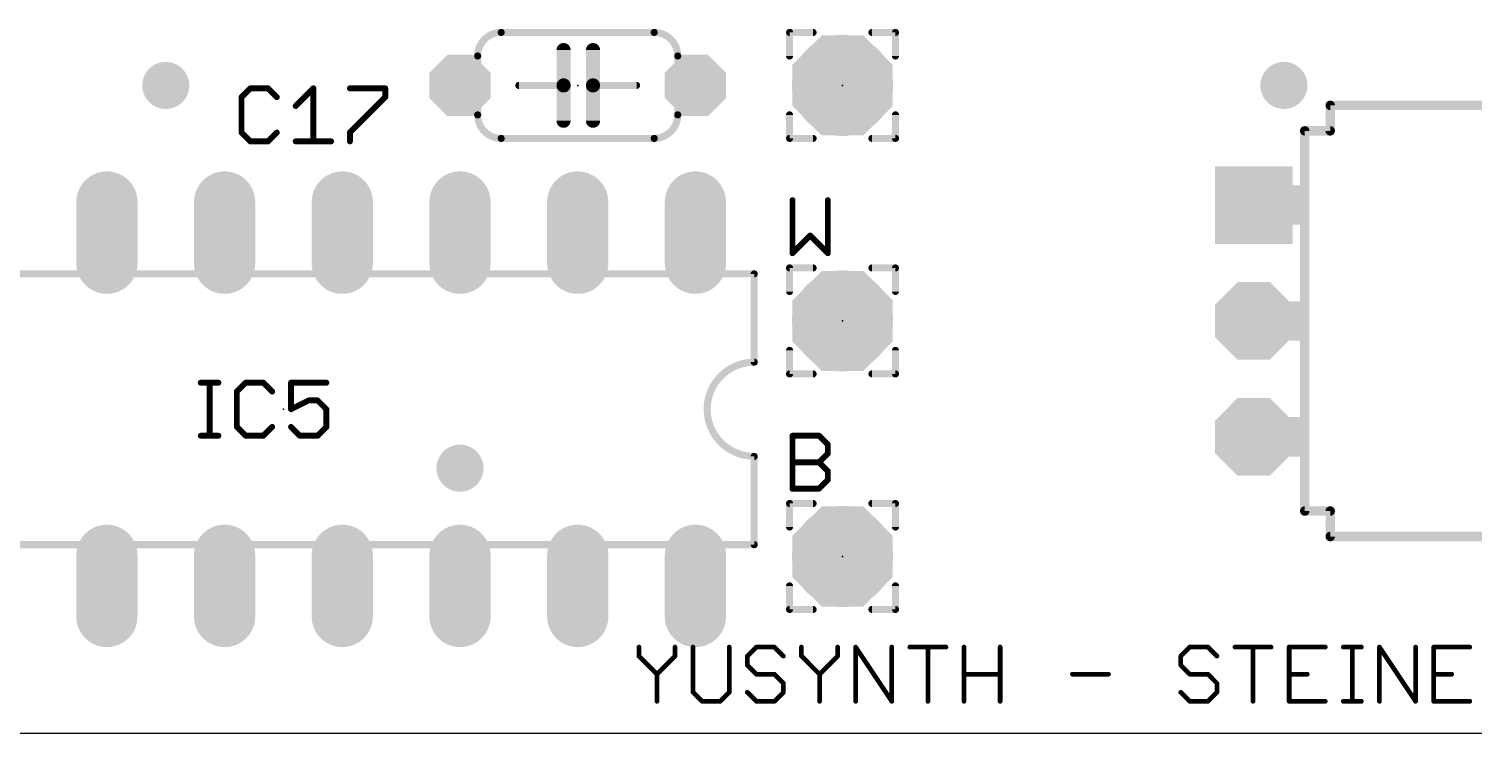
# Model space of a CAD drawing. Extents: x 0 to 103, y 0 to 38.
# Drawn here: x 42.77 to 73.93, y 0 to 15.19 of the extents above; entities that cross this region are included whole.
import ezdxf

# ---------------------------------------------------------------- set-up
doc = ezdxf.new("R2010")
doc.units = 0
for name, color, linetype in [('17', 110, 'CONTINUOUS'), ('18', 110, 'CONTINUOUS'), ('20', 53, 'CONTINUOUS'), ('21', 253, 'CONTINUOUS'), ('23', 53, 'CONTINUOUS'), ('25', 253, 'CONTINUOUS'), ('51', 253, 'CONTINUOUS')]:
    doc.layers.add(name, color=color, linetype=linetype)

# ---------------------------------------------------------------- blocks, each defined once
blk = doc.blocks.new('OCTAGONP')
at = {"const_width": 0.5}
blk.add_lwpolyline([(-0.25, -0.1036), (-0.25, 0.1036), (-0.1036, 0.25), (0.1036, 0.25), (0.25, 0.1036), (0.25, -0.1036), (0.1036, -0.25), (-0.1036, -0.25), (-0.25, -0.1036), (-0.25, 0.1036)], dxfattribs=at)
blk = doc.blocks.new('RECT')
blk.add_solid([(-0.5, -0.5), (0.5, -0.5), (-0.5, 0.5), (0.5, 0.5)])
blk = doc.blocks.new('LONGP100')
at = {"const_width": 1}
blk.add_lwpolyline([(-0.5, 0), (0.5, 0)], dxfattribs=at)
at = {"const_width": 0.5}
for points in [[(-0.5, 0.25, 1), (-0.5, -0.25)], [(0.5, -0.25, 1), (0.5, 0.25)]]:
    blk.add_lwpolyline(points, format="xyb", dxfattribs=at)
blk = doc.blocks.new('SQUAREP')
blk.add_solid([(-0.5, -0.5), (0.5, -0.5), (-0.5, 0.5), (0.5, 0.5)])
blk = doc.blocks.new('ROUNDV')
at = {"const_width": 0.5}
blk.add_lwpolyline([(0, -0.25, 1), (0, 0.25, 1), (0, -0.25)], format="xyb", dxfattribs=at)

msp = doc.modelspace()

# ---------------------------------------------------------------- linework, layer by layer
at = {"layer": '20'}
msp.add_line((0, 0), (99.06, 0), dxfattribs=at)
at = {"layer": '21'}
for points, const_width in [([(52.959, 15.113, 0.4142), (52.451, 14.605)], 0.1524), ([(52.959, 15.1511, 1), (52.959, 15.0749)], 0.0762), ([(52.959, 15.0749, 1), (52.959, 15.1511)], 0.0762), ([(56.769, 14.605, 0.4142), (56.261, 15.113)], 0.1524), ([(56.261, 15.1511, 1), (56.261, 15.0749)], 0.0762), ([(56.261, 15.0749, 1), (56.261, 15.1511)], 0.0762), ([(59.182, 15.1511, 1), (59.182, 15.0749)], 0.0762), ([(59.2201, 15.113, 1), (59.1439, 15.113)], 0.0762), ([(59.69, 15.0749, 1), (59.69, 15.1511)], 0.0762), ([(60.96, 15.1511, 1), (60.96, 15.0749)], 0.0762), ([(61.5061, 15.113, 1), (61.4299, 15.113)], 0.0762), ([(61.468, 15.0749, 1), (61.468, 15.1511)], 0.0762), ([(54.3814, 14.732, 1), (54.229, 14.732)], 0.1524), ([(55.0164, 14.732, 1), (54.864, 14.732)], 0.1524), ([(52.4129, 14.605, 1), (52.4891, 14.605)], 0.0762), ([(56.7309, 14.605, 1), (56.8071, 14.605)], 0.0762), ([(59.1439, 14.605, 1), (59.2201, 14.605)], 0.0762), ([(61.4299, 14.605, 1), (61.5061, 14.605)], 0.0762), ([(53.34, 14.0081, 1), (53.34, 13.9319)], 0.0762), ([(54.3814, 13.97, 1), (54.229, 13.97)], 0.1524), ([(54.229, 13.97, 1), (54.3814, 13.97)], 0.1524), ([(54.3052, 13.9319, 1), (54.3052, 14.0081)], 0.0762), ([(55.0164, 13.97, 1), (54.864, 13.97)], 0.1524), ([(54.864, 13.97, 1), (55.0164, 13.97)], 0.1524), ([(54.9402, 14.0081, 1), (54.9402, 13.9319)], 0.0762), ([(55.88, 13.9319, 1), (55.88, 14.0081)], 0.0762), ([(52.451, 13.335, 0.4142), (52.959, 12.827)], 0.1524), ([(52.4891, 13.335, 1), (52.4129, 13.335)], 0.0762), ([(56.261, 12.827, 0.4142), (56.769, 13.335)], 0.1524), ([(56.8071, 13.335, 1), (56.7309, 13.335)], 0.0762), ([(59.2201, 13.335, 1), (59.1439, 13.335)], 0.0762), ([(61.5061, 13.335, 1), (61.4299, 13.335)], 0.0762), ([(70.9008, 13.54, 1), (70.7992, 13.54)], 0.1016), ([(70.85, 13.5908, 1), (70.85, 13.4892)], 0.1016), ([(54.229, 13.208, 1), (54.3814, 13.208)], 0.1524), ([(54.864, 13.208, 1), (55.0164, 13.208)], 0.1524), ([(70.3508, 12.99, 1), (70.2492, 12.99)], 0.1016), ([(70.3, 13.0408, 1), (70.3, 12.9392)], 0.1016), ([(70.85, 12.9392, 1), (70.85, 13.0408)], 0.1016), ([(52.959, 12.8651, 1), (52.959, 12.7889)], 0.0762), ([(52.959, 12.7889, 1), (52.959, 12.8651)], 0.0762), ([(56.261, 12.8651, 1), (56.261, 12.7889)], 0.0762), ([(56.261, 12.7889, 1), (56.261, 12.8651)], 0.0762), ([(59.182, 12.8651, 1), (59.182, 12.7889)], 0.0762), ([(59.1439, 12.827, 1), (59.2201, 12.827)], 0.0762), ([(59.69, 12.7889, 1), (59.69, 12.8651)], 0.0762), ([(60.96, 12.8651, 1), (60.96, 12.7889)], 0.0762), ([(61.4299, 12.827, 1), (61.5061, 12.827)], 0.0762), ([(61.468, 12.7889, 1), (61.468, 12.8651)], 0.0762), ([(70.7992, 12.99, 1), (70.9008, 12.99)], 0.1016), ([(58.4581, 9.906, 1), (58.3819, 9.906)], 0.0762), ([(58.42, 9.8679, 1), (58.42, 9.9441)], 0.0762), ([(59.182, 10.0711, 1), (59.182, 9.9949)], 0.0762), ([(59.2201, 10.033, 1), (59.1439, 10.033)], 0.0762), ([(59.69, 9.9949, 1), (59.69, 10.0711)], 0.0762), ([(60.96, 10.0711, 1), (60.96, 9.9949)], 0.0762), ([(61.5061, 10.033, 1), (61.4299, 10.033)], 0.0762), ([(61.468, 9.9949, 1), (61.468, 10.0711)], 0.0762), ([(59.1439, 9.525, 1), (59.2201, 9.525)], 0.0762), ([(61.4299, 9.525, 1), (61.5061, 9.525)], 0.0762), ([(59.2201, 8.255, 1), (59.1439, 8.255)], 0.0762), ([(61.5061, 8.255, 1), (61.4299, 8.255)], 0.0762), ([(58.42, 8.001, 1), (58.42, 5.969)], 0.1524), ([(58.3819, 8.001, 1), (58.4581, 8.001)], 0.0762), ([(58.42, 7.9629, 1), (58.42, 8.0391)], 0.0762), ([(59.182, 7.7851, 1), (59.182, 7.7089)], 0.0762), ([(59.69, 7.7089, 1), (59.69, 7.7851)], 0.0762), ([(60.96, 7.7851, 1), (60.96, 7.7089)], 0.0762), ([(61.468, 7.7089, 1), (61.468, 7.7851)], 0.0762), ([(59.1439, 7.747, 1), (59.2201, 7.747)], 0.0762), ([(61.4299, 7.747, 1), (61.5061, 7.747)], 0.0762), ([(58.4581, 5.969, 1), (58.3819, 5.969)], 0.0762), ([(58.42, 5.9309, 1), (58.42, 6.0071)], 0.0762), ([(59.182, 4.9911, 1), (59.182, 4.9149)], 0.0762), ([(59.2201, 4.953, 1), (59.1439, 4.953)], 0.0762), ([(59.69, 4.9149, 1), (59.69, 4.9911)], 0.0762), ([(60.96, 4.9911, 1), (60.96, 4.9149)], 0.0762), ([(61.5061, 4.953, 1), (61.4299, 4.953)], 0.0762), ([(61.468, 4.9149, 1), (61.468, 4.9911)], 0.0762), ([(70.3, 4.8408, 1), (70.3, 4.7392)], 0.1016), ([(70.2492, 4.79, 1), (70.3508, 4.79)], 0.1016), ([(70.9008, 4.79, 1), (70.7992, 4.79)], 0.1016), ([(70.85, 4.7392, 1), (70.85, 4.8408)], 0.1016), ([(59.1439, 4.445, 1), (59.2201, 4.445)], 0.0762), ([(61.4299, 4.445, 1), (61.5061, 4.445)], 0.0762), ([(58.3819, 4.064, 1), (58.4581, 4.064)], 0.0762), ([(58.42, 4.0259, 1), (58.42, 4.1021)], 0.0762), ([(70.85, 4.2908, 1), (70.85, 4.1892)], 0.1016), ([(70.7992, 4.24, 1), (70.9008, 4.24)], 0.1016), ([(59.2201, 3.175, 1), (59.1439, 3.175)], 0.0762), ([(61.5061, 3.175, 1), (61.4299, 3.175)], 0.0762), ([(59.182, 2.7051, 1), (59.182, 2.6289)], 0.0762), ([(59.1439, 2.667, 1), (59.2201, 2.667)], 0.0762), ([(59.69, 2.6289, 1), (59.69, 2.7051)], 0.0762), ([(60.96, 2.7051, 1), (60.96, 2.6289)], 0.0762), ([(61.4299, 2.667, 1), (61.5061, 2.667)], 0.0762), ([(61.468, 2.6289, 1), (61.468, 2.7051)], 0.0762)]:
    msp.add_lwpolyline(points, format="xyb", dxfattribs=dict(at, const_width=const_width))
for points, const_width in [([(56.261, 15.113), (52.959, 15.113)], 0.1524), ([(59.69, 15.113), (59.182, 15.113)], 0.1524), ([(59.182, 15.113), (59.182, 14.605)], 0.1524), ([(61.468, 15.113), (60.96, 15.113)], 0.1524), ([(61.468, 14.605), (61.468, 15.113)], 0.1524), ([(54.3052, 14.732), (54.3052, 13.97)], 0.3048), ([(54.9402, 14.732), (54.9402, 13.97)], 0.3048), ([(53.34, 13.97), (54.3052, 13.97)], 0.1524), ([(54.3052, 13.97), (54.3052, 13.208)], 0.3048), ([(54.9402, 13.97), (54.9402, 13.208)], 0.3048), ([(55.88, 13.97), (54.9402, 13.97)], 0.1524), ([(59.182, 13.335), (59.182, 12.827)], 0.1524), ([(61.468, 12.827), (61.468, 13.335)], 0.1524), ([(70.85, 13.54), (70.85, 12.99)], 0.2032), ([(70.85, 13.54), (74.05, 13.54)], 0.2032), ([(70.3, 4.79), (70.3, 12.99)], 0.2032), ([(70.85, 12.99), (70.3, 12.99)], 0.2032), ([(56.261, 12.827), (52.959, 12.827)], 0.1524), ([(59.182, 12.827), (59.69, 12.827)], 0.1524), ([(61.468, 12.827), (60.96, 12.827)], 0.1524), ([(58.42, 9.906), (38.1, 9.906)], 0.1524), ([(58.42, 9.906), (58.42, 8.001)], 0.1524), ([(59.69, 10.033), (59.182, 10.033)], 0.1524), ([(59.182, 10.033), (59.182, 9.525)], 0.1524), ([(61.468, 10.033), (60.96, 10.033)], 0.1524), ([(61.468, 9.525), (61.468, 10.033)], 0.1524), ([(59.182, 8.255), (59.182, 7.747)], 0.1524), ([(61.468, 7.747), (61.468, 8.255)], 0.1524), ([(59.182, 7.747), (59.69, 7.747)], 0.1524), ([(61.468, 7.747), (60.96, 7.747)], 0.1524), ([(58.42, 4.064), (58.42, 5.969)], 0.1524), ([(59.69, 4.953), (59.182, 4.953)], 0.1524), ([(59.182, 4.953), (59.182, 4.445)], 0.1524), ([(61.468, 4.953), (60.96, 4.953)], 0.1524), ([(61.468, 4.445), (61.468, 4.953)], 0.1524), ([(70.3, 4.79), (70.85, 4.79)], 0.2032), ([(70.85, 4.79), (70.85, 4.24)], 0.2032), ([(38.1, 4.064), (58.42, 4.064)], 0.1524), ([(74.05, 4.24), (70.85, 4.24)], 0.2032), ([(59.182, 3.175), (59.182, 2.667)], 0.1524), ([(61.468, 2.667), (61.468, 3.175)], 0.1524), ([(59.182, 2.667), (59.69, 2.667)], 0.1524), ([(61.468, 2.667), (60.96, 2.667)], 0.1524)]:
    msp.add_lwpolyline(points, dxfattribs=dict(at, const_width=const_width))
at = {"layer": '23'}
for p in [(54.61, 13.97), (60.325, 13.97), (60.325, 8.89), (48.26, 6.985), (60.325, 3.81)]:
    msp.add_point(p, dxfattribs=at)
at = {"layer": '25'}
for points, const_width in [([(47.546, 13.9075), (47.3553, 13.7168)], 0.127), ([(47.3553, 13.7168), (47.3553, 12.9542)], 0.127), ([(47.9273, 13.9075), (47.546, 13.9075)], 0.127), ([(48.118, 13.7168), (47.9273, 13.9075)], 0.127), ([(48.5247, 13.5262), (48.906, 13.9075)], 0.127), ([(48.906, 13.9075), (48.906, 12.7635)], 0.127), ([(49.6941, 13.9075), (50.4567, 13.9075)], 0.127), ([(50.4567, 13.7168), (49.6941, 12.9542)], 0.127), ([(50.4567, 13.9075), (50.4567, 13.7168)], 0.127), ([(47.3553, 12.9542), (47.546, 12.7635)], 0.127), ([(47.546, 12.7635), (47.9273, 12.7635)], 0.127), ([(47.9273, 12.7635), (48.118, 12.9542)], 0.127), ([(48.5247, 12.7635), (49.2874, 12.7635)], 0.127), ([(49.6941, 12.9542), (49.6941, 12.7635)], 0.127), ([(59.2455, 11.4945), (59.2455, 10.3505)], 0.127), ([(60.0082, 10.3505), (60.0082, 11.4945)], 0.127), ([(59.2455, 10.3505), (59.6268, 10.7318)], 0.127), ([(59.6268, 10.7318), (60.0082, 10.3505)], 0.127), ([(46.4751, 7.5575), (46.8564, 7.5575)], 0.127), ([(46.6658, 6.4135), (46.6658, 7.5575)], 0.127), ([(47.4454, 7.5575), (47.2547, 7.3668)], 0.127), ([(47.8267, 7.5575), (47.4454, 7.5575)], 0.127), ([(48.0174, 7.3668), (47.8267, 7.5575)], 0.127), ([(49.1867, 7.5575), (48.4241, 7.5575)], 0.127), ([(48.4241, 7.5575), (48.4241, 6.9855)], 0.127), ([(47.2547, 7.3668), (47.2547, 6.6042)], 0.127), ([(48.4241, 6.9855), (48.8054, 7.1762)], 0.127), ([(48.8054, 7.1762), (48.9961, 7.1762)], 0.127), ([(48.9961, 7.1762), (49.1867, 6.9855)], 0.127), ([(49.1867, 6.9855), (49.1867, 6.6042)], 0.127), ([(47.2547, 6.6042), (47.4454, 6.4135)], 0.127), ([(47.8267, 6.4135), (48.0174, 6.6042)], 0.127), ([(48.6148, 6.4135), (48.4241, 6.6042)], 0.127), ([(49.1867, 6.6042), (48.9961, 6.4135)], 0.127), ([(46.4751, 6.4135), (46.8564, 6.4135)], 0.127), ([(47.4454, 6.4135), (47.8267, 6.4135)], 0.127), ([(48.9961, 6.4135), (48.6148, 6.4135)], 0.127), ([(59.2455, 5.2705), (59.2455, 6.4145)], 0.127), ([(59.2455, 6.4145), (59.8175, 6.4145)], 0.127), ([(59.8175, 6.4145), (60.0082, 6.2238)], 0.127), ([(60.0082, 6.2238), (60.0082, 6.0332)], 0.127), ([(60.0082, 6.0332), (59.8175, 5.8425)], 0.127), ([(59.2455, 5.8425), (59.8175, 5.8425)], 0.127), ([(59.8175, 5.8425), (60.0082, 5.6518)], 0.127), ([(60.0082, 5.6518), (60.0082, 5.4612)], 0.127), ([(59.8175, 5.2705), (59.2455, 5.2705)], 0.127), ([(60.0082, 5.4612), (59.8175, 5.2705)], 0.127), ([(55.9308, 1.8552), (55.9308, 1.6603)], 0.1016), ([(56.7104, 1.6603), (56.7104, 1.8552)], 0.1016), ([(57.1002, 1.8552), (57.1002, 0.8807)], 0.1016), ([(57.8798, 0.8807), (57.8798, 1.8552)], 0.1016), ([(58.4645, 1.8552), (58.2696, 1.6603)], 0.1016), ([(58.8543, 1.8552), (58.4645, 1.8552)], 0.1016), ([(59.0492, 1.6603), (58.8543, 1.8552)], 0.1016), ([(59.439, 1.8552), (59.439, 1.6603)], 0.1016), ([(60.2186, 1.6603), (60.2186, 1.8552)], 0.1016), ([(60.6084, 0.6858), (60.6084, 1.8552)], 0.1016), ([(60.6084, 1.8552), (61.388, 0.6858)], 0.1016), ([(61.388, 0.6858), (61.388, 1.8552)], 0.1016), ([(61.7778, 1.8552), (62.5574, 1.8552)], 0.1016), ([(62.1676, 0.6858), (62.1676, 1.8552)], 0.1016), ([(62.9472, 0.6858), (62.9472, 1.8552)], 0.1016), ([(63.7268, 1.8552), (63.7268, 0.6858)], 0.1016), ([(67.8197, 1.8552), (67.6248, 1.6603)], 0.1016), ([(68.2095, 1.8552), (67.8197, 1.8552)], 0.1016), ([(68.4044, 1.6603), (68.2095, 1.8552)], 0.1016), ([(68.7942, 1.8552), (69.5738, 1.8552)], 0.1016), ([(69.184, 0.6858), (69.184, 1.8552)], 0.1016), ([(70.7432, 1.8552), (69.9636, 1.8552)], 0.1016), ([(69.9636, 1.8552), (69.9636, 0.6858)], 0.1016), ([(71.133, 1.8552), (71.5228, 1.8552)], 0.1016), ([(71.3279, 0.6858), (71.3279, 1.8552)], 0.1016), ([(71.9126, 0.6858), (71.9126, 1.8552)], 0.1016), ([(71.9126, 1.8552), (72.6922, 0.6858)], 0.1016), ([(72.6922, 0.6858), (72.6922, 1.8552)], 0.1016), ([(73.8616, 1.8552), (73.082, 1.8552)], 0.1016), ([(73.082, 1.8552), (73.082, 0.6858)], 0.1016), ([(55.9308, 1.6603), (56.3206, 1.2705)], 0.1016), ([(56.3206, 1.2705), (56.7104, 1.6603)], 0.1016), ([(58.2696, 1.6603), (58.2696, 1.4654)], 0.1016), ([(59.439, 1.6603), (59.8288, 1.2705)], 0.1016), ([(59.8288, 1.2705), (60.2186, 1.6603)], 0.1016), ([(67.6248, 1.6603), (67.6248, 1.4654)], 0.1016), ([(56.3206, 1.2705), (56.3206, 0.6858)], 0.1016), ([(58.2696, 1.4654), (58.4645, 1.2705)], 0.1016), ([(58.4645, 1.2705), (58.8543, 1.2705)], 0.1016), ([(58.8543, 1.2705), (59.0492, 1.0756)], 0.1016), ([(59.8288, 1.2705), (59.8288, 0.6858)], 0.1016), ([(62.9472, 1.2705), (63.7268, 1.2705)], 0.1016), ([(65.286, 1.2705), (66.0656, 1.2705)], 0.1016), ([(67.6248, 1.4654), (67.8197, 1.2705)], 0.1016), ([(67.8197, 1.2705), (68.2095, 1.2705)], 0.1016), ([(68.2095, 1.2705), (68.4044, 1.0756)], 0.1016), ([(69.9636, 1.2705), (70.3534, 1.2705)], 0.1016), ([(73.082, 1.2705), (73.4718, 1.2705)], 0.1016), ([(59.0492, 1.0756), (59.0492, 0.8807)], 0.1016), ([(68.4044, 1.0756), (68.4044, 0.8807)], 0.1016), ([(57.1002, 0.8807), (57.2951, 0.6858)], 0.1016), ([(57.2951, 0.6858), (57.6849, 0.6858)], 0.1016), ([(57.6849, 0.6858), (57.8798, 0.8807)], 0.1016), ([(58.4645, 0.6858), (58.2696, 0.8807)], 0.1016), ([(58.8543, 0.6858), (58.4645, 0.6858)], 0.1016), ([(59.0492, 0.8807), (58.8543, 0.6858)], 0.1016), ([(67.8197, 0.6858), (67.6248, 0.8807)], 0.1016), ([(68.2095, 0.6858), (67.8197, 0.6858)], 0.1016), ([(68.4044, 0.8807), (68.2095, 0.6858)], 0.1016), ([(69.9636, 0.6858), (70.7432, 0.6858)], 0.1016), ([(71.133, 0.6858), (71.5228, 0.6858)], 0.1016), ([(73.082, 0.6858), (73.8616, 0.6858)], 0.1016)]:
    msp.add_lwpolyline(points, dxfattribs=dict(at, const_width=const_width))
for points, const_width in [([(47.3871, 13.7168, 1), (47.3236, 13.7168)], 0.0635), ([(47.3329, 13.7393, 1), (47.3778, 13.6944)], 0.0635), ([(47.546, 13.9392, 1), (47.546, 13.8757)], 0.0635), ([(47.5684, 13.885, 1), (47.5235, 13.9299)], 0.0635), ([(47.9497, 13.9299, 1), (47.9048, 13.885)], 0.0635), ([(47.9273, 13.8757, 1), (47.9273, 13.9392)], 0.0635), ([(48.0955, 13.6944, 1), (48.1404, 13.7393)], 0.0635), ([(48.9378, 13.9075, 1), (48.8743, 13.9075)], 0.0635), ([(48.9285, 13.885, 1), (48.8836, 13.9299)], 0.0635), ([(49.6941, 13.9392, 1), (49.6941, 13.8757)], 0.0635), ([(50.4885, 13.9075, 1), (50.425, 13.9075)], 0.0635), ([(50.425, 13.7168, 1), (50.4885, 13.7168)], 0.0635), ([(50.4792, 13.6944, 1), (50.4343, 13.7393)], 0.0635), ([(50.4567, 13.8757, 1), (50.4567, 13.9392)], 0.0635), ([(48.5022, 13.5486, 1), (48.5472, 13.5037)], 0.0635), ([(47.3236, 12.9542, 1), (47.3871, 12.9542)], 0.0635), ([(47.3778, 12.9766, 1), (47.3329, 12.9317)], 0.0635), ([(47.546, 12.7953, 1), (47.546, 12.7317)], 0.0635), ([(47.5235, 12.741, 1), (47.5684, 12.786)], 0.0635), ([(47.9048, 12.786, 1), (47.9497, 12.741)], 0.0635), ([(47.9273, 12.7317, 1), (47.9273, 12.7953)], 0.0635), ([(48.1404, 12.9317, 1), (48.0955, 12.9766)], 0.0635), ([(48.5247, 12.7953, 1), (48.5247, 12.7317)], 0.0635), ([(48.8743, 12.7635, 1), (48.9378, 12.7635)], 0.0635), ([(49.2874, 12.7317, 1), (49.2874, 12.7953)], 0.0635), ([(49.7258, 12.9542, 1), (49.6623, 12.9542)], 0.0635), ([(49.6623, 12.7635, 1), (49.7258, 12.7635)], 0.0635), ([(49.6716, 12.9766, 1), (49.7165, 12.9317)], 0.0635), ([(59.2773, 11.4945, 1), (59.2137, 11.4945)], 0.0635), ([(60.0399, 11.4945, 1), (59.9764, 11.4945)], 0.0635), ([(59.6493, 10.7543, 1), (59.6044, 10.7094)], 0.0635), ([(59.6493, 10.7094, 1), (59.6044, 10.7543)], 0.0635), ([(59.223, 10.373, 1), (59.268, 10.328)], 0.0635), ([(59.2137, 10.3505, 1), (59.2773, 10.3505)], 0.0635), ([(59.9764, 10.3505, 1), (60.0399, 10.3505)], 0.0635), ([(59.9857, 10.328, 1), (60.0306, 10.373)], 0.0635), ([(46.4751, 7.5892, 1), (46.4751, 7.5257)], 0.0635), ([(46.6975, 7.5575, 1), (46.634, 7.5575)], 0.0635), ([(46.8564, 7.5257, 1), (46.8564, 7.5892)], 0.0635), ([(47.4454, 7.5892, 1), (47.4454, 7.5257)], 0.0635), ([(47.4678, 7.535, 1), (47.4229, 7.5799)], 0.0635), ([(47.8491, 7.5799, 1), (47.8042, 7.535)], 0.0635), ([(47.8267, 7.5257, 1), (47.8267, 7.5892)], 0.0635), ([(48.4558, 7.5575, 1), (48.3923, 7.5575)], 0.0635), ([(48.4241, 7.5892, 1), (48.4241, 7.5257)], 0.0635), ([(49.1867, 7.5257, 1), (49.1867, 7.5892)], 0.0635), ([(47.2865, 7.3668, 1), (47.2229, 7.3668)], 0.0635), ([(47.2322, 7.3893, 1), (47.2772, 7.3444)], 0.0635), ([(47.9949, 7.3444, 1), (48.0398, 7.3893)], 0.0635), ([(48.8054, 7.2079, 1), (48.8054, 7.1444)], 0.0635), ([(48.8196, 7.1478, 1), (48.7912, 7.2045)], 0.0635), ([(49.0185, 7.1986, 1), (48.9736, 7.1537)], 0.0635), ([(48.9961, 7.1444, 1), (48.9961, 7.2079)], 0.0635), ([(48.3923, 6.9855, 1), (48.4558, 6.9855)], 0.0635), ([(48.4099, 7.0139, 1), (48.4383, 6.9571)], 0.0635), ([(49.2185, 6.9855, 1), (49.155, 6.9855)], 0.0635), ([(49.1643, 6.963, 1), (49.2092, 7.0079)], 0.0635), ([(47.2772, 6.6266, 1), (47.2322, 6.5817)], 0.0635), ([(47.2229, 6.6042, 1), (47.2865, 6.6042)], 0.0635), ([(48.0398, 6.5817, 1), (47.9949, 6.6266)], 0.0635), ([(48.4465, 6.6266, 1), (48.4016, 6.5817)], 0.0635), ([(49.155, 6.6042, 1), (49.2185, 6.6042)], 0.0635), ([(49.2092, 6.5817, 1), (49.1643, 6.6266)], 0.0635), ([(46.4751, 6.4452, 1), (46.4751, 6.3818)], 0.0635), ([(46.634, 6.4135, 1), (46.6975, 6.4135)], 0.0635), ([(46.8564, 6.3818, 1), (46.8564, 6.4452)], 0.0635), ([(47.4454, 6.4452, 1), (47.4454, 6.3818)], 0.0635), ([(47.4229, 6.391, 1), (47.4678, 6.436)], 0.0635), ([(47.8042, 6.436, 1), (47.8491, 6.391)], 0.0635), ([(47.8267, 6.3818, 1), (47.8267, 6.4452)], 0.0635), ([(48.6148, 6.4452, 1), (48.6148, 6.3818)], 0.0635), ([(48.5923, 6.391, 1), (48.6372, 6.436)], 0.0635), ([(48.9736, 6.436, 1), (49.0185, 6.391)], 0.0635), ([(48.9961, 6.3818, 1), (48.9961, 6.4452)], 0.0635), ([(59.2773, 6.4145, 1), (59.2137, 6.4145)], 0.0635), ([(59.2455, 6.4462, 1), (59.2455, 6.3827)], 0.0635), ([(59.8399, 6.4369, 1), (59.795, 6.392)], 0.0635), ([(59.8175, 6.3827, 1), (59.8175, 6.4462)], 0.0635), ([(60.0399, 6.2238, 1), (59.9764, 6.2238)], 0.0635), ([(59.9857, 6.2014, 1), (60.0306, 6.2463)], 0.0635), ([(59.9764, 6.0332, 1), (60.0399, 6.0332)], 0.0635), ([(60.0306, 6.0107, 1), (59.9857, 6.0556)], 0.0635), ([(59.2455, 5.8742, 1), (59.2455, 5.8107)], 0.0635), ([(59.8399, 5.8649, 1), (59.795, 5.82)], 0.0635), ([(59.795, 5.8649, 1), (59.8399, 5.82)], 0.0635), ([(59.8175, 5.8107, 1), (59.8175, 5.8742)], 0.0635), ([(60.0399, 5.6518, 1), (59.9764, 5.6518)], 0.0635), ([(59.9857, 5.6294, 1), (60.0306, 5.6743)], 0.0635), ([(59.2455, 5.3022, 1), (59.2455, 5.2388)], 0.0635), ([(59.2137, 5.2705, 1), (59.2773, 5.2705)], 0.0635), ([(59.795, 5.293, 1), (59.8399, 5.248)], 0.0635), ([(59.8175, 5.2388, 1), (59.8175, 5.3022)], 0.0635), ([(59.9764, 5.4612, 1), (60.0399, 5.4612)], 0.0635), ([(60.0306, 5.4387, 1), (59.9857, 5.4836)], 0.0635), ([(55.9562, 1.8552, 1), (55.9054, 1.8552)], 0.0508), ([(56.7358, 1.8552, 1), (56.685, 1.8552)], 0.0508), ([(57.1256, 1.8552, 1), (57.0748, 1.8552)], 0.0508), ([(57.9052, 1.8552, 1), (57.8544, 1.8552)], 0.0508), ([(58.4645, 1.8806, 1), (58.4645, 1.8298)], 0.0508), ([(58.4825, 1.8372, 1), (58.4465, 1.8732)], 0.0508), ([(58.8723, 1.8732, 1), (58.8363, 1.8372)], 0.0508), ([(58.8543, 1.8298, 1), (58.8543, 1.8806)], 0.0508), ([(59.4644, 1.8552, 1), (59.4136, 1.8552)], 0.0508), ([(60.244, 1.8552, 1), (60.1932, 1.8552)], 0.0508), ([(60.6338, 1.8552, 1), (60.583, 1.8552)], 0.0508), ([(60.6295, 1.8693, 1), (60.5873, 1.8411)], 0.0508), ([(61.4134, 1.8552, 1), (61.3626, 1.8552)], 0.0508), ([(61.7778, 1.8806, 1), (61.7778, 1.8298)], 0.0508), ([(62.193, 1.8552, 1), (62.1422, 1.8552)], 0.0508), ([(62.5574, 1.8298, 1), (62.5574, 1.8806)], 0.0508), ([(62.9726, 1.8552, 1), (62.9218, 1.8552)], 0.0508), ([(63.7522, 1.8552, 1), (63.7014, 1.8552)], 0.0508), ([(67.8197, 1.8806, 1), (67.8197, 1.8298)], 0.0508), ([(67.8376, 1.8372, 1), (67.8017, 1.8732)], 0.0508), ([(68.2274, 1.8732, 1), (68.1915, 1.8372)], 0.0508), ([(68.2095, 1.8298, 1), (68.2095, 1.8806)], 0.0508), ([(68.7942, 1.8806, 1), (68.7942, 1.8298)], 0.0508), ([(69.2094, 1.8552, 1), (69.1586, 1.8552)], 0.0508), ([(69.5738, 1.8298, 1), (69.5738, 1.8806)], 0.0508), ([(69.9636, 1.8806, 1), (69.9636, 1.8298)], 0.0508), ([(69.989, 1.8552, 1), (69.9382, 1.8552)], 0.0508), ([(70.7432, 1.8298, 1), (70.7432, 1.8806)], 0.0508), ([(71.133, 1.8806, 1), (71.133, 1.8298)], 0.0508), ([(71.3533, 1.8552, 1), (71.3025, 1.8552)], 0.0508), ([(71.5228, 1.8298, 1), (71.5228, 1.8806)], 0.0508), ([(71.9337, 1.8693, 1), (71.8914, 1.8411)], 0.0508), ([(71.938, 1.8552, 1), (71.8872, 1.8552)], 0.0508), ([(72.7176, 1.8552, 1), (72.6668, 1.8552)], 0.0508), ([(73.082, 1.8806, 1), (73.082, 1.8298)], 0.0508), ([(73.1074, 1.8552, 1), (73.0566, 1.8552)], 0.0508), ([(73.8616, 1.8298, 1), (73.8616, 1.8806)], 0.0508), ([(55.9488, 1.6783, 1), (55.9128, 1.6423)], 0.0508), ([(55.9054, 1.6603, 1), (55.9562, 1.6603)], 0.0508), ([(56.685, 1.6603, 1), (56.7358, 1.6603)], 0.0508), ([(56.7284, 1.6423, 1), (56.6924, 1.6783)], 0.0508), ([(58.2516, 1.6783, 1), (58.2876, 1.6423)], 0.0508), ([(58.295, 1.6603, 1), (58.2442, 1.6603)], 0.0508), ([(59.0312, 1.6423, 1), (59.0672, 1.6783)], 0.0508), ([(59.457, 1.6783, 1), (59.421, 1.6423)], 0.0508), ([(59.4136, 1.6603, 1), (59.4644, 1.6603)], 0.0508), ([(60.1932, 1.6603, 1), (60.244, 1.6603)], 0.0508), ([(60.2365, 1.6423, 1), (60.2006, 1.6783)], 0.0508), ([(67.6068, 1.6783, 1), (67.6427, 1.6423)], 0.0508), ([(67.6502, 1.6603, 1), (67.5994, 1.6603)], 0.0508), ([(68.3864, 1.6423, 1), (68.4223, 1.6783)], 0.0508), ([(56.3026, 1.2885, 1), (56.3386, 1.2525)], 0.0508), ([(56.346, 1.2705, 1), (56.2952, 1.2705)], 0.0508), ([(56.3026, 1.2525, 1), (56.3386, 1.2885)], 0.0508), ([(58.2876, 1.4834, 1), (58.2516, 1.4474)], 0.0508), ([(58.2442, 1.4654, 1), (58.295, 1.4654)], 0.0508), ([(58.4645, 1.2959, 1), (58.4645, 1.2451)], 0.0508), ([(58.4465, 1.2525, 1), (58.4825, 1.2885)], 0.0508), ([(58.8723, 1.2885, 1), (58.8363, 1.2525)], 0.0508), ([(58.8543, 1.2451, 1), (58.8543, 1.2959)], 0.0508), ([(59.8108, 1.2885, 1), (59.8467, 1.2525)], 0.0508), ([(59.8542, 1.2705, 1), (59.8034, 1.2705)], 0.0508), ([(59.8108, 1.2525, 1), (59.8467, 1.2885)], 0.0508), ([(62.9472, 1.2959, 1), (62.9472, 1.2451)], 0.0508), ([(63.7268, 1.2451, 1), (63.7268, 1.2959)], 0.0508), ([(65.286, 1.2959, 1), (65.286, 1.2451)], 0.0508), ([(66.0656, 1.2451, 1), (66.0656, 1.2959)], 0.0508), ([(67.6427, 1.4834, 1), (67.6068, 1.4474)], 0.0508), ([(67.5994, 1.4654, 1), (67.6502, 1.4654)], 0.0508), ([(67.8197, 1.2959, 1), (67.8197, 1.2451)], 0.0508), ([(67.8017, 1.2525, 1), (67.8376, 1.2885)], 0.0508), ([(68.2274, 1.2885, 1), (68.1915, 1.2525)], 0.0508), ([(68.2095, 1.2451, 1), (68.2095, 1.2959)], 0.0508), ([(69.9636, 1.2959, 1), (69.9636, 1.2451)], 0.0508), ([(70.3534, 1.2451, 1), (70.3534, 1.2959)], 0.0508), ([(73.082, 1.2959, 1), (73.082, 1.2451)], 0.0508), ([(73.4718, 1.2451, 1), (73.4718, 1.2959)], 0.0508), ([(59.0746, 1.0756, 1), (59.0238, 1.0756)], 0.0508), ([(59.0312, 1.0576, 1), (59.0672, 1.0936)], 0.0508), ([(68.4298, 1.0756, 1), (68.379, 1.0756)], 0.0508), ([(68.3864, 1.0576, 1), (68.4223, 1.0936)], 0.0508), ([(56.2952, 0.6858, 1), (56.346, 0.6858)], 0.0508), ([(57.1182, 0.8987, 1), (57.0822, 0.8627)], 0.0508), ([(57.0748, 0.8807, 1), (57.1256, 0.8807)], 0.0508), ([(57.2951, 0.7112, 1), (57.2951, 0.6604)], 0.0508), ([(57.2771, 0.6678, 1), (57.3131, 0.7038)], 0.0508), ([(57.6669, 0.7038, 1), (57.7029, 0.6678)], 0.0508), ([(57.6849, 0.6604, 1), (57.6849, 0.7112)], 0.0508), ([(57.8544, 0.8807, 1), (57.9052, 0.8807)], 0.0508), ([(57.8978, 0.8627, 1), (57.8618, 0.8987)], 0.0508), ([(58.2876, 0.8987, 1), (58.2516, 0.8627)], 0.0508), ([(58.4645, 0.7112, 1), (58.4645, 0.6604)], 0.0508), ([(58.4465, 0.6678, 1), (58.4825, 0.7038)], 0.0508), ([(58.8363, 0.7038, 1), (58.8723, 0.6678)], 0.0508), ([(58.8543, 0.6604, 1), (58.8543, 0.7112)], 0.0508), ([(59.0238, 0.8807, 1), (59.0746, 0.8807)], 0.0508), ([(59.0672, 0.8627, 1), (59.0312, 0.8987)], 0.0508), ([(59.8034, 0.6858, 1), (59.8542, 0.6858)], 0.0508), ([(60.583, 0.6858, 1), (60.6338, 0.6858)], 0.0508), ([(61.3626, 0.6858, 1), (61.4134, 0.6858)], 0.0508), ([(61.3669, 0.6717, 1), (61.4091, 0.6999)], 0.0508), ([(62.1422, 0.6858, 1), (62.193, 0.6858)], 0.0508), ([(62.9218, 0.6858, 1), (62.9726, 0.6858)], 0.0508), ([(63.7014, 0.6858, 1), (63.7522, 0.6858)], 0.0508), ([(67.6427, 0.8987, 1), (67.6068, 0.8627)], 0.0508), ([(67.8197, 0.7112, 1), (67.8197, 0.6604)], 0.0508), ([(67.8017, 0.6678, 1), (67.8376, 0.7038)], 0.0508), ([(68.1915, 0.7038, 1), (68.2274, 0.6678)], 0.0508), ([(68.2095, 0.6604, 1), (68.2095, 0.7112)], 0.0508), ([(68.379, 0.8807, 1), (68.4298, 0.8807)], 0.0508), ([(68.4223, 0.8627, 1), (68.3864, 0.8987)], 0.0508), ([(69.1586, 0.6858, 1), (69.2094, 0.6858)], 0.0508), ([(69.9636, 0.7112, 1), (69.9636, 0.6604)], 0.0508), ([(69.9382, 0.6858, 1), (69.989, 0.6858)], 0.0508), ([(70.7432, 0.6604, 1), (70.7432, 0.7112)], 0.0508), ([(71.133, 0.7112, 1), (71.133, 0.6604)], 0.0508), ([(71.3025, 0.6858, 1), (71.3533, 0.6858)], 0.0508), ([(71.5228, 0.6604, 1), (71.5228, 0.7112)], 0.0508), ([(71.8872, 0.6858, 1), (71.938, 0.6858)], 0.0508), ([(72.6668, 0.6858, 1), (72.7176, 0.6858)], 0.0508), ([(72.671, 0.6717, 1), (72.7133, 0.6999)], 0.0508), ([(73.082, 0.7112, 1), (73.082, 0.6604)], 0.0508), ([(73.0566, 0.6858, 1), (73.1074, 0.6858)], 0.0508), ([(73.8616, 0.6604, 1), (73.8616, 0.7112)], 0.0508)]:
    msp.add_lwpolyline(points, format="xyb", dxfattribs=dict(at, const_width=const_width))
at = {"layer": '51'}
for points, const_width in [([(60.325, 12.954, 1), (60.325, 14.986, 1), (60.325, 12.954)], 0.1524), ([(52.4891, 14.605, 1), (52.4129, 14.605)], 0.0762), ([(56.8071, 14.605, 1), (56.7309, 14.605)], 0.0762), ([(70.85, 13.5908, 1), (70.85, 13.4892)], 0.1016), ([(52.4129, 13.335, 1), (52.4891, 13.335)], 0.0762), ([(56.7309, 13.335, 1), (56.8071, 13.335)], 0.0762), ([(60.325, 7.874, 1), (60.325, 9.906, 1), (60.325, 7.874)], 0.1524), ([(60.325, 2.794, 1), (60.325, 4.826, 1), (60.325, 2.794)], 0.1524), ([(70.85, 4.2908, 1), (70.85, 4.1892)], 0.1016)]:
    msp.add_lwpolyline(points, format="xyb", dxfattribs=dict(at, const_width=const_width))
for points, const_width in [([(52.451, 13.335), (52.451, 14.605)], 0.1524), ([(56.769, 13.335), (56.769, 14.605)], 0.1524), ([(70.85, 13.54), (81.05, 13.54)], 0.2032), ([(81.05, 4.24), (70.85, 4.24)], 0.2032)]:
    msp.add_lwpolyline(points, dxfattribs=dict(at, const_width=const_width))

# ---------------------------------------------------------------- block references
at = {"layer": '17'}
for p, xscale, yscale in [((60.325, 13.97), 2.159, 2.159), ((60.325, 13.97), 2.159, 2.159), ((52.07, 13.97), 1.3208, 1.3208), ((52.07, 13.97), 1.3208, 1.3208), ((57.15, 13.97), 1.3208, 1.3208), ((57.15, 13.97), 1.3208, 1.3208), ((60.325, 8.89), 2.159, 2.159), ((60.325, 8.89), 2.159, 2.159), ((60.325, 3.81), 2.159, 2.159), ((60.325, 3.81), 2.159, 2.159)]:
    msp.add_blockref('OCTAGONP', p, dxfattribs=dict(at, xscale=xscale, yscale=yscale))
for name, p, xscale, yscale, rotation in [('SQUAREP', (69.2, 11.39), 1.6764, 1.6764, 180), ('SQUAREP', (69.2, 11.39), 1.6764, 1.6764, 180), ('LONGP100', (44.45, 10.795), 1.3208, 1.3208, 270), ('LONGP100', (44.45, 10.795), 1.3208, 1.3208, 270), ('LONGP100', (46.99, 10.795), 1.3208, 1.3208, 270), ('LONGP100', (46.99, 10.795), 1.3208, 1.3208, 270), ('LONGP100', (49.53, 10.795), 1.3208, 1.3208, 270), ('LONGP100', (49.53, 10.795), 1.3208, 1.3208, 270), ('LONGP100', (52.07, 10.795), 1.3208, 1.3208, 270), ('LONGP100', (52.07, 10.795), 1.3208, 1.3208, 270), ('LONGP100', (54.61, 10.795), 1.3208, 1.3208, 270), ('LONGP100', (54.61, 10.795), 1.3208, 1.3208, 270), ('LONGP100', (57.15, 10.795), 1.3208, 1.3208, 270), ('LONGP100', (57.15, 10.795), 1.3208, 1.3208, 270), ('OCTAGONP', (69.2, 8.89), 1.6764, 1.6764, 180), ('OCTAGONP', (69.2, 8.89), 1.6764, 1.6764, 180), ('OCTAGONP', (69.2, 6.39), 1.6764, 1.6764, 180), ('OCTAGONP', (69.2, 6.39), 1.6764, 1.6764, 180), ('LONGP100', (44.45, 3.175), 1.3208, 1.3208, 270), ('LONGP100', (44.45, 3.175), 1.3208, 1.3208, 270), ('LONGP100', (46.99, 3.175), 1.3208, 1.3208, 270), ('LONGP100', (46.99, 3.175), 1.3208, 1.3208, 270), ('LONGP100', (49.53, 3.175), 1.3208, 1.3208, 270), ('LONGP100', (49.53, 3.175), 1.3208, 1.3208, 270), ('LONGP100', (52.07, 3.175), 1.3208, 1.3208, 270), ('LONGP100', (52.07, 3.175), 1.3208, 1.3208, 270), ('LONGP100', (54.61, 3.175), 1.3208, 1.3208, 270), ('LONGP100', (54.61, 3.175), 1.3208, 1.3208, 270), ('LONGP100', (57.15, 3.175), 1.3208, 1.3208, 270), ('LONGP100', (57.15, 3.175), 1.3208, 1.3208, 270)]:
    msp.add_blockref(name, p, dxfattribs=dict(at, xscale=xscale, yscale=yscale, rotation=rotation))
at = {"layer": '18', "xscale": 1.016, "yscale": 1.016}
for p in [(45.72, 13.97), (45.72, 13.97), (69.85, 13.97), (69.85, 13.97), (52.07, 5.715), (52.07, 5.715)]:
    msp.add_blockref('ROUNDV', p, dxfattribs=at)
at = {"layer": '51', "xscale": 0.381, "yscale": 0.762}
for p in [(52.2605, 13.97), (56.9595, 13.97)]:
    msp.add_blockref('RECT', p, dxfattribs=at)
at = {"layer": '51', "xscale": 0.85, "yscale": 1.325, "rotation": 270}
for p in [(69.5375, 11.39), (69.5375, 8.89), (69.5375, 6.39)]:
    msp.add_blockref('RECT', p, dxfattribs=at)

doc.saveas('drawing.dxf')
